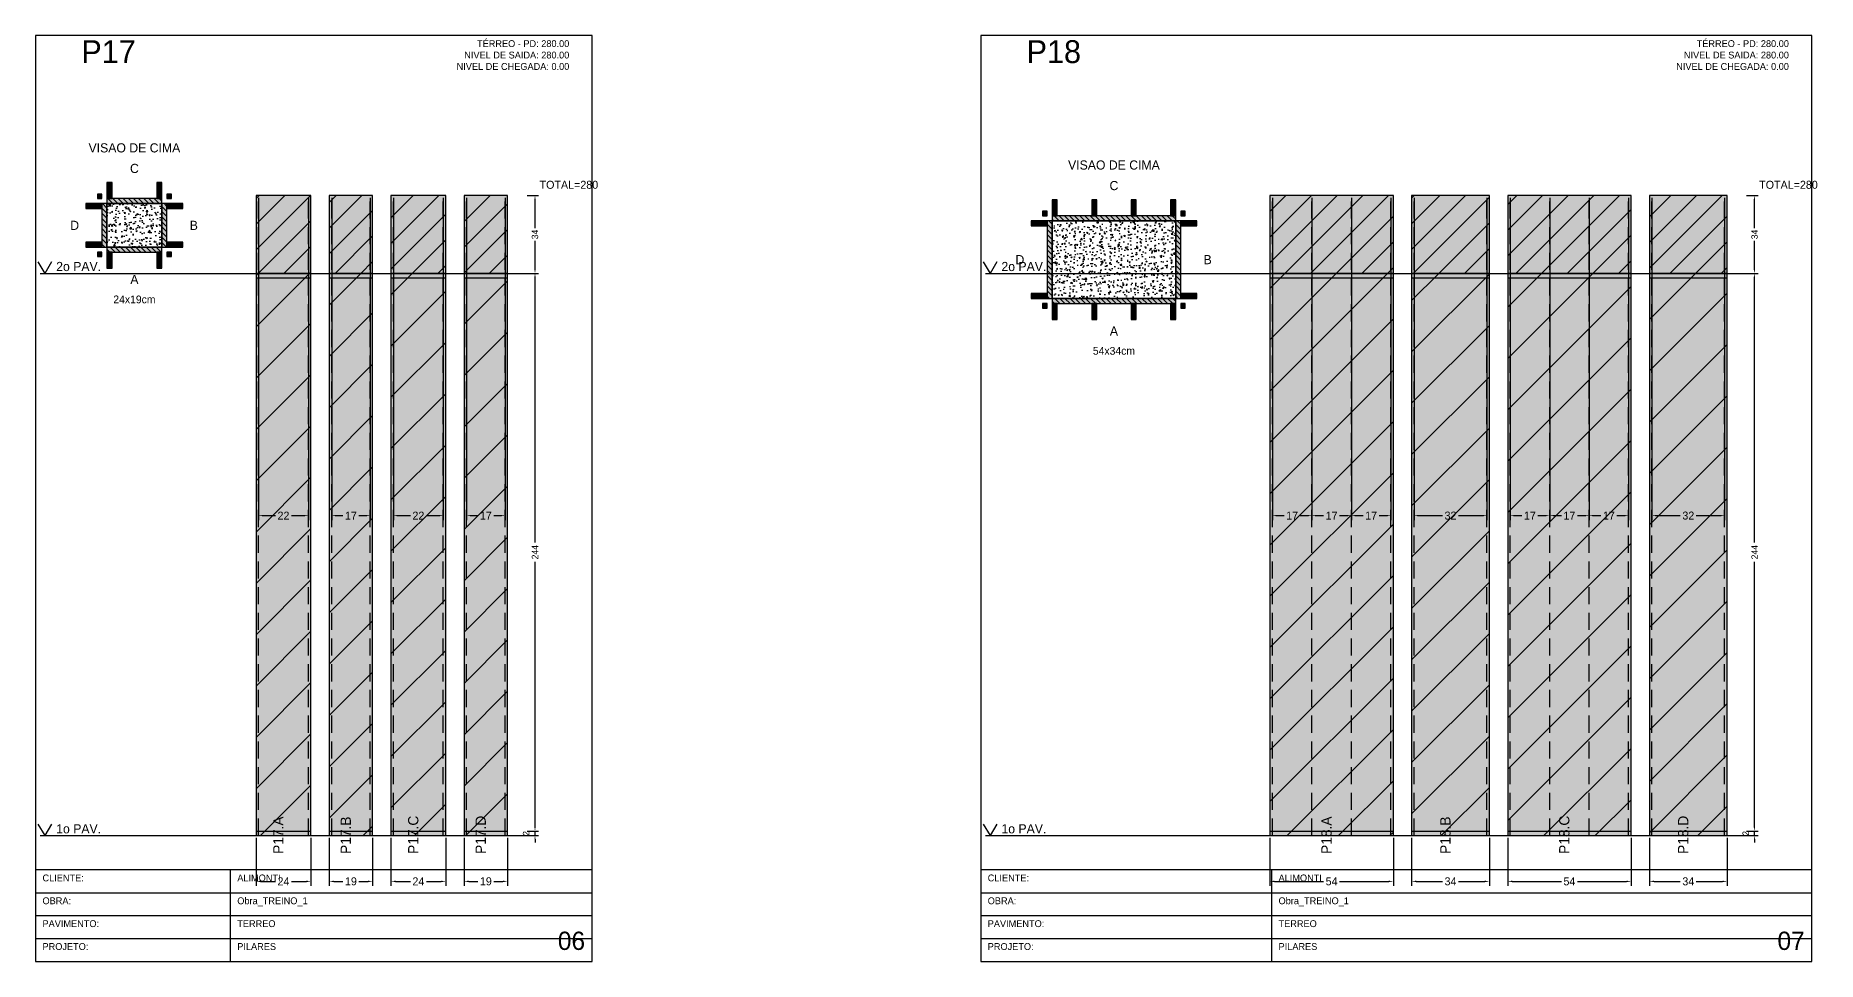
# Model space of a CAD drawing. Header units: metres. Extents: x 0 to 2089, y 0 to 2105.
# Drawn here: x 0 to 779, y 425 to 830 of the extents above; entities that cross this region are included whole.
import ezdxf
from ezdxf.enums import TextEntityAlignment as Align

# ---------------------------------------------------------------- set-up
doc = ezdxf.new("R2010")
doc.units = ezdxf.units.M
doc.linetypes.add('HIDDEN', pattern=[0.375, 0.25, -0.125])
for name, color, linetype in [('BORDA_CELULA', 9, 'Continuous'), ('CARIMBO', 9, 'Continuous'), ('CHAPA', 1, 'Continuous'), ('CONCRETO', 4, 'Continuous'), ('COTA', 241, 'Continuous'), ('Hachura', 251, 'Continuous'), ('LABEL_ID', 3, 'Continuous'), ('Nivel', 4, 'Continuous'), ('NOMENCLATURA', 1, 'Continuous'), ('Paineis', 200, 'Continuous'), ('SARR_2.2x7', 40, 'Continuous'), ('Texto Secao', 2, 'Continuous'), ('TEXTO_GERAL', 2, 'Continuous')]:
    doc.layers.add(name, color=color, linetype=linetype)
doc.dimstyles.new('FACE_DIM', dxfattribs={"dimtxt": 3.5, "dimasz": 2, "dimexe": 2, "dimexo": 1, "dimgap": 1, "dimtad": 1, "dimdec": 0, "dimrnd": 1, "dimcen": 2.5, "dimclrd": 241, "dimclre": 241, "dimclrt": 241, "dimazin": 3, "dimtfac": 1, "dimtmove": 0, "dimatfit": 3})

# ---------------------------------------------------------------- blocks, each defined once
blk = doc.blocks.new('_CLOSEDFILLED')
at = {"color": 0, "linetype": 'BYBLOCK'}
blk.add_solid([(-1, 0.16), (0, 0), (-1, -0.16)], dxfattribs=at)
blk = doc.blocks.new('*D70')
at = {"color": 241}
for p, q in [((96.4, 479), (96.4, 458)), ((120.4, 479), (120.4, 458)), ((98.4, 460), (104.9, 460)), ((111.9, 460), (118.4, 460))]:
    blk.add_line(p, q, dxfattribs=at)
at = {"layer": 'Defpoints'}
for p in [(96.4, 480), (120.4, 480), (96.4, 460)]:
    blk.add_point(p, dxfattribs=at)
at = {"color": 241, "xscale": 2, "yscale": 2, "rotation": 180}
blk.add_blockref('_CLOSEDFILLED', (96.4, 460), dxfattribs=at)
at = {"color": 241, "xscale": 2, "yscale": 2}
blk.add_blockref('_CLOSEDFILLED', (120.4, 460), dxfattribs=at)
at = {"color": 241, "insert": (108.4, 460), "char_height": 3.5, "attachment_point": 5}
blk.add_mtext('24', dxfattribs=at)
blk = doc.blocks.new('*D71')
at = {"color": 241}
for p, q in [((97.5, 759), (97.5, 618)), ((119.3, 759), (119.3, 618)), ((99.5, 620), (104.9, 620)), ((111.9, 620), (117.3, 620))]:
    blk.add_line(p, q, dxfattribs=at)
at = {"layer": 'Defpoints'}
for p in [(97.5, 760), (119.3, 760), (97.5, 620)]:
    blk.add_point(p, dxfattribs=at)
at = {"color": 241, "xscale": 2, "yscale": 2, "rotation": 180}
blk.add_blockref('_CLOSEDFILLED', (97.5, 620), dxfattribs=at)
at = {"color": 241, "xscale": 2, "yscale": 2}
blk.add_blockref('_CLOSEDFILLED', (119.3, 620), dxfattribs=at)
at = {"color": 241, "insert": (108.4, 620), "char_height": 3.5, "attachment_point": 5}
blk.add_mtext('22', dxfattribs=at)
blk = doc.blocks.new('*D72')
at = {"color": 241}
for p, q in [((128.4, 479), (128.4, 458)), ((147.4, 479), (147.4, 458)), ((130.4, 460), (134.4, 460)), ((141.4, 460), (145.4, 460))]:
    blk.add_line(p, q, dxfattribs=at)
at = {"layer": 'Defpoints'}
for p in [(128.4, 480), (147.4, 480), (128.4, 460)]:
    blk.add_point(p, dxfattribs=at)
at = {"color": 241, "xscale": 2, "yscale": 2, "rotation": 180}
blk.add_blockref('_CLOSEDFILLED', (128.4, 460), dxfattribs=at)
at = {"color": 241, "xscale": 2, "yscale": 2}
blk.add_blockref('_CLOSEDFILLED', (147.4, 460), dxfattribs=at)
at = {"color": 241, "insert": (137.9, 460), "char_height": 3.5, "attachment_point": 5}
blk.add_mtext('19', dxfattribs=at)
blk = doc.blocks.new('*D73')
at = {"color": 241}
for p, q in [((129.5, 759), (129.5, 618)), ((146.3, 759), (146.3, 618)), ((131.5, 620), (134.4, 620)), ((141.4, 620), (144.3, 620))]:
    blk.add_line(p, q, dxfattribs=at)
at = {"layer": 'Defpoints'}
for p in [(129.5, 760), (146.3, 760), (129.5, 620)]:
    blk.add_point(p, dxfattribs=at)
at = {"color": 241, "xscale": 2, "yscale": 2, "rotation": 180}
blk.add_blockref('_CLOSEDFILLED', (129.5, 620), dxfattribs=at)
at = {"color": 241, "xscale": 2, "yscale": 2}
blk.add_blockref('_CLOSEDFILLED', (146.3, 620), dxfattribs=at)
at = {"color": 241, "insert": (137.9, 620), "char_height": 3.5, "attachment_point": 5}
blk.add_mtext('17', dxfattribs=at)
blk = doc.blocks.new('*D74')
at = {"color": 241}
for p, q in [((155.4, 479), (155.4, 458)), ((179.4, 479), (179.4, 458)), ((157.4, 460), (163.9, 460)), ((170.9, 460), (177.4, 460))]:
    blk.add_line(p, q, dxfattribs=at)
at = {"layer": 'Defpoints'}
for p in [(155.4, 480), (179.4, 480), (155.4, 460)]:
    blk.add_point(p, dxfattribs=at)
at = {"color": 241, "xscale": 2, "yscale": 2, "rotation": 180}
blk.add_blockref('_CLOSEDFILLED', (155.4, 460), dxfattribs=at)
at = {"color": 241, "xscale": 2, "yscale": 2}
blk.add_blockref('_CLOSEDFILLED', (179.4, 460), dxfattribs=at)
at = {"color": 241, "insert": (167.4, 460), "char_height": 3.5, "attachment_point": 5}
blk.add_mtext('24', dxfattribs=at)
blk = doc.blocks.new('*D75')
at = {"color": 241}
for p, q in [((156.5, 759), (156.5, 618)), ((178.3, 759), (178.3, 618)), ((158.5, 620), (163.9, 620)), ((170.9, 620), (176.3, 620))]:
    blk.add_line(p, q, dxfattribs=at)
at = {"layer": 'Defpoints'}
for p in [(156.5, 760), (178.3, 760), (156.5, 620)]:
    blk.add_point(p, dxfattribs=at)
at = {"color": 241, "xscale": 2, "yscale": 2, "rotation": 180}
blk.add_blockref('_CLOSEDFILLED', (156.5, 620), dxfattribs=at)
at = {"color": 241, "xscale": 2, "yscale": 2}
blk.add_blockref('_CLOSEDFILLED', (178.3, 620), dxfattribs=at)
at = {"color": 241, "insert": (167.4, 620), "char_height": 3.5, "attachment_point": 5}
blk.add_mtext('22', dxfattribs=at)
blk = doc.blocks.new('*D76')
at = {"color": 241}
for p, q in [((187.4, 479), (187.4, 458)), ((206.4, 479), (206.4, 458)), ((189.4, 460), (193.4, 460)), ((200.4, 460), (204.4, 460))]:
    blk.add_line(p, q, dxfattribs=at)
at = {"layer": 'Defpoints'}
for p in [(187.4, 480), (206.4, 480), (187.4, 460)]:
    blk.add_point(p, dxfattribs=at)
at = {"color": 241, "xscale": 2, "yscale": 2, "rotation": 180}
blk.add_blockref('_CLOSEDFILLED', (187.4, 460), dxfattribs=at)
at = {"color": 241, "xscale": 2, "yscale": 2}
blk.add_blockref('_CLOSEDFILLED', (206.4, 460), dxfattribs=at)
at = {"color": 241, "insert": (196.9, 460), "char_height": 3.5, "attachment_point": 5}
blk.add_mtext('19', dxfattribs=at)
blk = doc.blocks.new('*D77')
at = {"color": 241}
for p, q in [((188.5, 759), (188.5, 618)), ((205.3, 759), (205.3, 618)), ((190.5, 620), (193.4, 620)), ((200.4, 620), (203.3, 620))]:
    blk.add_line(p, q, dxfattribs=at)
at = {"layer": 'Defpoints'}
for p in [(188.5, 760), (205.3, 760), (188.5, 620)]:
    blk.add_point(p, dxfattribs=at)
at = {"color": 241, "xscale": 2, "yscale": 2, "rotation": 180}
blk.add_blockref('_CLOSEDFILLED', (188.5, 620), dxfattribs=at)
at = {"color": 241, "xscale": 2, "yscale": 2}
blk.add_blockref('_CLOSEDFILLED', (205.3, 620), dxfattribs=at)
at = {"color": 241, "insert": (196.9, 620), "char_height": 3.5, "attachment_point": 5}
blk.add_mtext('17', dxfattribs=at)
blk = doc.blocks.new('*D79')
at = {"color": 241}
for p, q in [((214.9, 726), (219.9, 726)), ((218.4, 608.2), (218.4, 724.5)), ((218.4, 483.5), (218.4, 599.8)), ((214.9, 482), (219.9, 482))]:
    blk.add_line(p, q, dxfattribs=at)
at = {"layer": 'Defpoints'}
for p in [(214.4, 726), (214.4, 482), (218.4, 482)]:
    blk.add_point(p, dxfattribs=at)
at = {"color": 241, "xscale": 1.5, "yscale": 1.5}
for p, rotation in [((218.4, 726), 90), ((218.4, 482), 270)]:
    blk.add_blockref('_CLOSEDFILLED', p, dxfattribs=dict(at, rotation=rotation))
at = {"color": 241, "insert": (218.4, 604), "char_height": 2.8, "attachment_point": 5, "rotation": 90}
blk.add_mtext('244', dxfattribs=at)
blk = doc.blocks.new('*D80')
at = {"color": 241}
for p, q in [((214.9, 760), (219.9, 760)), ((218.4, 745.8), (218.4, 758.5)), ((218.4, 727.5), (218.4, 740.2)), ((214.9, 726), (219.9, 726))]:
    blk.add_line(p, q, dxfattribs=at)
at = {"layer": 'Defpoints'}
for p in [(214.4, 760), (214.4, 726), (218.4, 726)]:
    blk.add_point(p, dxfattribs=at)
at = {"color": 241, "xscale": 1.5, "yscale": 1.5}
for p, rotation in [((218.4, 760), 90), ((218.4, 726), 270)]:
    blk.add_blockref('_CLOSEDFILLED', p, dxfattribs=dict(at, rotation=rotation))
at = {"color": 241, "insert": (218.4, 743), "char_height": 2.8, "attachment_point": 5, "rotation": 90}
blk.add_mtext('34', dxfattribs=at)
blk = doc.blocks.new('*D81')
at = {"color": 241}
for p, q in [((539.8, 479), (539.8, 458)), ((593.8, 479), (593.8, 458)), ((541.8, 460), (563.3, 460)), ((570.3, 460), (591.8, 460))]:
    blk.add_line(p, q, dxfattribs=at)
at = {"layer": 'Defpoints'}
for p in [(539.8, 480), (593.8, 480), (539.8, 460)]:
    blk.add_point(p, dxfattribs=at)
at = {"color": 241, "xscale": 2, "yscale": 2, "rotation": 180}
blk.add_blockref('_CLOSEDFILLED', (539.8, 460), dxfattribs=at)
at = {"color": 241, "xscale": 2, "yscale": 2}
blk.add_blockref('_CLOSEDFILLED', (593.8, 460), dxfattribs=at)
at = {"color": 241, "insert": (566.8, 460), "char_height": 3.5, "attachment_point": 5}
blk.add_mtext('54', dxfattribs=at)
blk = doc.blocks.new('*D82')
at = {"color": 241}
for p, q in [((540.9, 759), (540.9, 618)), ((558.17, 759), (558.17, 618)), ((542.9, 620), (546.03, 620)), ((553.03, 620), (556.17, 620))]:
    blk.add_line(p, q, dxfattribs=at)
at = {"layer": 'Defpoints'}
for p in [(540.9, 760), (558.17, 760), (540.9, 620)]:
    blk.add_point(p, dxfattribs=at)
at = {"color": 241, "xscale": 2, "yscale": 2, "rotation": 180}
blk.add_blockref('_CLOSEDFILLED', (540.9, 620), dxfattribs=at)
at = {"color": 241, "xscale": 2, "yscale": 2}
blk.add_blockref('_CLOSEDFILLED', (558.17, 620), dxfattribs=at)
at = {"color": 241, "insert": (549.53, 620), "char_height": 3.5, "attachment_point": 5}
blk.add_mtext('17', dxfattribs=at)
blk = doc.blocks.new('*D83')
at = {"color": 241}
for p, q in [((558.17, 759), (558.17, 618)), ((575.43, 759), (575.43, 618)), ((560.17, 620), (563.3, 620)), ((570.3, 620), (573.43, 620))]:
    blk.add_line(p, q, dxfattribs=at)
at = {"layer": 'Defpoints'}
for p in [(558.17, 760), (575.43, 760), (558.17, 620)]:
    blk.add_point(p, dxfattribs=at)
at = {"color": 241, "xscale": 2, "yscale": 2, "rotation": 180}
blk.add_blockref('_CLOSEDFILLED', (558.17, 620), dxfattribs=at)
at = {"color": 241, "xscale": 2, "yscale": 2}
blk.add_blockref('_CLOSEDFILLED', (575.43, 620), dxfattribs=at)
at = {"color": 241, "insert": (566.8, 620), "char_height": 3.5, "attachment_point": 5}
blk.add_mtext('17', dxfattribs=at)
blk = doc.blocks.new('*D84')
at = {"color": 241}
for p, q in [((575.43, 759), (575.43, 618)), ((592.7, 759), (592.7, 618)), ((577.43, 620), (580.57, 620)), ((587.57, 620), (590.7, 620))]:
    blk.add_line(p, q, dxfattribs=at)
at = {"layer": 'Defpoints'}
for p in [(575.43, 760), (592.7, 760), (575.43, 620)]:
    blk.add_point(p, dxfattribs=at)
at = {"color": 241, "xscale": 2, "yscale": 2, "rotation": 180}
blk.add_blockref('_CLOSEDFILLED', (575.43, 620), dxfattribs=at)
at = {"color": 241, "xscale": 2, "yscale": 2}
blk.add_blockref('_CLOSEDFILLED', (592.7, 620), dxfattribs=at)
at = {"color": 241, "insert": (584.07, 620), "char_height": 3.5, "attachment_point": 5}
blk.add_mtext('17', dxfattribs=at)
blk = doc.blocks.new('*D85')
at = {"color": 241}
for p, q in [((601.8, 479), (601.8, 458)), ((635.8, 479), (635.8, 458)), ((603.8, 460), (615.3, 460)), ((622.3, 460), (633.8, 460))]:
    blk.add_line(p, q, dxfattribs=at)
at = {"layer": 'Defpoints'}
for p in [(601.8, 480), (635.8, 480), (601.8, 460)]:
    blk.add_point(p, dxfattribs=at)
at = {"color": 241, "xscale": 2, "yscale": 2, "rotation": 180}
blk.add_blockref('_CLOSEDFILLED', (601.8, 460), dxfattribs=at)
at = {"color": 241, "xscale": 2, "yscale": 2}
blk.add_blockref('_CLOSEDFILLED', (635.8, 460), dxfattribs=at)
at = {"color": 241, "insert": (618.8, 460), "char_height": 3.5, "attachment_point": 5}
blk.add_mtext('34', dxfattribs=at)
blk = doc.blocks.new('*D86')
at = {"color": 241}
for p, q in [((602.9, 759), (602.9, 618)), ((634.7, 759), (634.7, 618)), ((604.9, 620), (615.3, 620)), ((622.3, 620), (632.7, 620))]:
    blk.add_line(p, q, dxfattribs=at)
at = {"layer": 'Defpoints'}
for p in [(602.9, 760), (634.7, 760), (602.9, 620)]:
    blk.add_point(p, dxfattribs=at)
at = {"color": 241, "xscale": 2, "yscale": 2, "rotation": 180}
blk.add_blockref('_CLOSEDFILLED', (602.9, 620), dxfattribs=at)
at = {"color": 241, "xscale": 2, "yscale": 2}
blk.add_blockref('_CLOSEDFILLED', (634.7, 620), dxfattribs=at)
at = {"color": 241, "insert": (618.8, 620), "char_height": 3.5, "attachment_point": 5}
blk.add_mtext('32', dxfattribs=at)
blk = doc.blocks.new('*D87')
at = {"color": 241}
for p, q in [((643.8, 479), (643.8, 458)), ((697.8, 479), (697.8, 458)), ((645.8, 460), (667.3, 460)), ((674.3, 460), (695.8, 460))]:
    blk.add_line(p, q, dxfattribs=at)
at = {"layer": 'Defpoints'}
for p in [(643.8, 480), (697.8, 480), (643.8, 460)]:
    blk.add_point(p, dxfattribs=at)
at = {"color": 241, "xscale": 2, "yscale": 2, "rotation": 180}
blk.add_blockref('_CLOSEDFILLED', (643.8, 460), dxfattribs=at)
at = {"color": 241, "xscale": 2, "yscale": 2}
blk.add_blockref('_CLOSEDFILLED', (697.8, 460), dxfattribs=at)
at = {"color": 241, "insert": (670.8, 460), "char_height": 3.5, "attachment_point": 5}
blk.add_mtext('54', dxfattribs=at)
blk = doc.blocks.new('*D88')
at = {"color": 241}
for p, q in [((644.9, 759), (644.9, 618)), ((662.17, 759), (662.17, 618)), ((646.9, 620), (650.03, 620)), ((657.03, 620), (660.17, 620))]:
    blk.add_line(p, q, dxfattribs=at)
at = {"layer": 'Defpoints'}
for p in [(644.9, 760), (662.17, 760), (644.9, 620)]:
    blk.add_point(p, dxfattribs=at)
at = {"color": 241, "xscale": 2, "yscale": 2, "rotation": 180}
blk.add_blockref('_CLOSEDFILLED', (644.9, 620), dxfattribs=at)
at = {"color": 241, "xscale": 2, "yscale": 2}
blk.add_blockref('_CLOSEDFILLED', (662.17, 620), dxfattribs=at)
at = {"color": 241, "insert": (653.53, 620), "char_height": 3.5, "attachment_point": 5}
blk.add_mtext('17', dxfattribs=at)
blk = doc.blocks.new('*D89')
at = {"color": 241}
for p, q in [((662.17, 759), (662.17, 618)), ((679.43, 759), (679.43, 618)), ((664.17, 620), (667.3, 620)), ((674.3, 620), (677.43, 620))]:
    blk.add_line(p, q, dxfattribs=at)
at = {"layer": 'Defpoints'}
for p in [(662.17, 760), (679.43, 760), (662.17, 620)]:
    blk.add_point(p, dxfattribs=at)
at = {"color": 241, "xscale": 2, "yscale": 2, "rotation": 180}
blk.add_blockref('_CLOSEDFILLED', (662.17, 620), dxfattribs=at)
at = {"color": 241, "xscale": 2, "yscale": 2}
blk.add_blockref('_CLOSEDFILLED', (679.43, 620), dxfattribs=at)
at = {"color": 241, "insert": (670.8, 620), "char_height": 3.5, "attachment_point": 5}
blk.add_mtext('17', dxfattribs=at)
blk = doc.blocks.new('*D90')
at = {"color": 241}
for p, q in [((679.43, 759), (679.43, 618)), ((696.7, 759), (696.7, 618)), ((681.43, 620), (684.57, 620)), ((691.57, 620), (694.7, 620))]:
    blk.add_line(p, q, dxfattribs=at)
at = {"layer": 'Defpoints'}
for p in [(679.43, 760), (696.7, 760), (679.43, 620)]:
    blk.add_point(p, dxfattribs=at)
at = {"color": 241, "xscale": 2, "yscale": 2, "rotation": 180}
blk.add_blockref('_CLOSEDFILLED', (679.43, 620), dxfattribs=at)
at = {"color": 241, "xscale": 2, "yscale": 2}
blk.add_blockref('_CLOSEDFILLED', (696.7, 620), dxfattribs=at)
at = {"color": 241, "insert": (688.07, 620), "char_height": 3.5, "attachment_point": 5}
blk.add_mtext('17', dxfattribs=at)
blk = doc.blocks.new('*D91')
at = {"color": 241}
for p, q in [((705.8, 479), (705.8, 458)), ((739.8, 479), (739.8, 458)), ((707.8, 460), (719.3, 460)), ((726.3, 460), (737.8, 460))]:
    blk.add_line(p, q, dxfattribs=at)
at = {"layer": 'Defpoints'}
for p in [(705.8, 480), (739.8, 480), (705.8, 460)]:
    blk.add_point(p, dxfattribs=at)
at = {"color": 241, "xscale": 2, "yscale": 2, "rotation": 180}
blk.add_blockref('_CLOSEDFILLED', (705.8, 460), dxfattribs=at)
at = {"color": 241, "xscale": 2, "yscale": 2}
blk.add_blockref('_CLOSEDFILLED', (739.8, 460), dxfattribs=at)
at = {"color": 241, "insert": (722.8, 460), "char_height": 3.5, "attachment_point": 5}
blk.add_mtext('34', dxfattribs=at)
blk = doc.blocks.new('*D92')
at = {"color": 241}
for p, q in [((706.9, 759), (706.9, 618)), ((738.7, 759), (738.7, 618)), ((708.9, 620), (719.3, 620)), ((726.3, 620), (736.7, 620))]:
    blk.add_line(p, q, dxfattribs=at)
at = {"layer": 'Defpoints'}
for p in [(706.9, 760), (738.7, 760), (706.9, 620)]:
    blk.add_point(p, dxfattribs=at)
at = {"color": 241, "xscale": 2, "yscale": 2, "rotation": 180}
blk.add_blockref('_CLOSEDFILLED', (706.9, 620), dxfattribs=at)
at = {"color": 241, "xscale": 2, "yscale": 2}
blk.add_blockref('_CLOSEDFILLED', (738.7, 620), dxfattribs=at)
at = {"color": 241, "insert": (722.8, 620), "char_height": 3.5, "attachment_point": 5}
blk.add_mtext('32', dxfattribs=at)
blk = doc.blocks.new('*D94')
at = {"color": 241}
for p, q in [((748.3, 726), (753.3, 726)), ((751.8, 608.2), (751.8, 724.5)), ((751.8, 483.5), (751.8, 599.8)), ((748.3, 482), (753.3, 482))]:
    blk.add_line(p, q, dxfattribs=at)
at = {"layer": 'Defpoints'}
for p in [(747.8, 726), (747.8, 482), (751.8, 482)]:
    blk.add_point(p, dxfattribs=at)
at = {"color": 241, "xscale": 1.5, "yscale": 1.5}
for p, rotation in [((751.8, 726), 90), ((751.8, 482), 270)]:
    blk.add_blockref('_CLOSEDFILLED', p, dxfattribs=dict(at, rotation=rotation))
at = {"color": 241, "insert": (751.8, 604), "char_height": 2.8, "attachment_point": 5, "rotation": 90}
blk.add_mtext('244', dxfattribs=at)
blk = doc.blocks.new('*D95')
at = {"color": 241}
for p, q in [((748.3, 760), (753.3, 760)), ((751.8, 745.8), (751.8, 758.5)), ((751.8, 727.5), (751.8, 740.2)), ((748.3, 726), (753.3, 726))]:
    blk.add_line(p, q, dxfattribs=at)
at = {"layer": 'Defpoints'}
for p in [(747.8, 760), (747.8, 726), (751.8, 726)]:
    blk.add_point(p, dxfattribs=at)
at = {"color": 241, "xscale": 1.5, "yscale": 1.5}
for p, rotation in [((751.8, 760), 90), ((751.8, 726), 270)]:
    blk.add_blockref('_CLOSEDFILLED', p, dxfattribs=dict(at, rotation=rotation))
at = {"color": 241, "insert": (751.8, 743), "char_height": 2.8, "attachment_point": 5, "rotation": 90}
blk.add_mtext('34', dxfattribs=at)

msp = doc.modelspace()

# ---------------------------------------------------------------- hatches: boundary and pattern name
at = {"layer": 'CHAPA'}
for points in [[(27, 758.7), (29, 758.7), (29, 760.7), (27, 760.7)], [(57.4, 758.7), (59.4, 758.7), (59.4, 760.7), (57.4, 760.7)], [(440.4, 751.2), (442.4, 751.2), (442.4, 753.2), (440.4, 753.2)], [(500.8, 751.2), (502.8, 751.2), (502.8, 753.2), (500.8, 753.2)], [(27, 733.3), (29, 733.3), (29, 735.3), (27, 735.3)], [(57.4, 733.3), (59.4, 733.3), (59.4, 735.3), (57.4, 735.3)], [(440.4, 710.8), (442.4, 710.8), (442.4, 712.8), (440.4, 712.8)], [(500.8, 710.8), (502.8, 710.8), (502.8, 712.8), (500.8, 712.8)]]:
    msp.add_hatch(color=1, dxfattribs=at).paths.add_polyline_path(points)
at = {"layer": 'COTA'}
h = msp.add_hatch(dxfattribs=at)
h.set_pattern_fill('AR-CONC', color=256, scale=0.03)
h.paths.add_polyline_path([(31.2, 737.5), (55.2, 737.5), (55.2, 756.5), (31.2, 756.5)])
h = msp.add_hatch(dxfattribs=at)
h.set_pattern_fill('AR-CONC', color=256, scale=0.03)
h.paths.add_polyline_path([(444.6, 715), (498.6, 715), (498.6, 749), (444.6, 749)])
at = {"layer": 'Hachura'}
for points in [[(96.4, 726), (120.4, 726), (120.4, 760), (96.4, 760)], [(128.4, 726), (147.4, 726), (147.4, 760), (128.4, 760)], [(155.4, 726), (179.4, 726), (179.4, 760), (155.4, 760)], [(187.4, 726), (206.4, 726), (206.4, 760), (187.4, 760)], [(539.8, 726), (593.8, 726), (593.8, 760), (539.8, 760)], [(601.8, 726), (635.8, 726), (635.8, 760), (601.8, 760)], [(643.8, 726), (697.8, 726), (697.8, 760), (643.8, 760)], [(705.8, 726), (739.8, 726), (739.8, 760), (705.8, 760)], [(96.4, 480), (120.4, 480), (120.4, 726), (96.4, 726)], [(128.4, 480), (147.4, 480), (147.4, 726), (128.4, 726)], [(155.4, 480), (179.4, 480), (179.4, 726), (155.4, 726)], [(187.4, 480), (206.4, 480), (206.4, 726), (187.4, 726)], [(539.8, 480), (593.8, 480), (593.8, 726), (539.8, 726)], [(601.8, 480), (635.8, 480), (635.8, 726), (601.8, 726)], [(643.8, 480), (697.8, 480), (697.8, 726), (643.8, 726)], [(705.8, 480), (739.8, 480), (739.8, 726), (705.8, 726)]]:
    msp.add_hatch(color=256, dxfattribs=at).paths.add_polyline_path(points)
h = msp.add_hatch(dxfattribs=at)
h.set_pattern_fill('ANSI31', color=256, scale=2.5)
h.paths.add_polyline_path([(96.4, 726), (120.4, 726), (120.4, 760), (96.4, 760)])
h = msp.add_hatch(dxfattribs=at)
h.set_pattern_fill('ANSI31', color=256, scale=2.5)
h.paths.add_polyline_path([(128.4, 726), (147.4, 726), (147.4, 760), (128.4, 760)])
h = msp.add_hatch(dxfattribs=at)
h.set_pattern_fill('ANSI31', color=256, scale=2.5)
h.paths.add_polyline_path([(155.4, 726), (179.4, 726), (179.4, 760), (155.4, 760)])
h = msp.add_hatch(dxfattribs=at)
h.set_pattern_fill('ANSI31', color=256, scale=2.5)
h.paths.add_polyline_path([(187.4, 726), (206.4, 726), (206.4, 760), (187.4, 760)])
h = msp.add_hatch(dxfattribs=at)
h.set_pattern_fill('ANSI31', color=256, scale=2.5)
h.paths.add_polyline_path([(539.8, 726), (593.8, 726), (593.8, 760), (539.8, 760)])
h = msp.add_hatch(dxfattribs=at)
h.set_pattern_fill('ANSI31', color=256, scale=2.5)
h.paths.add_polyline_path([(601.8, 726), (635.8, 726), (635.8, 760), (601.8, 760)])
h = msp.add_hatch(dxfattribs=at)
h.set_pattern_fill('ANSI31', color=256, scale=2.5)
h.paths.add_polyline_path([(643.8, 726), (697.8, 726), (697.8, 760), (643.8, 760)])
h = msp.add_hatch(dxfattribs=at)
h.set_pattern_fill('ANSI31', color=256, scale=2.5)
h.paths.add_polyline_path([(705.8, 726), (739.8, 726), (739.8, 760), (705.8, 760)])
h = msp.add_hatch(dxfattribs=at)
h.set_pattern_fill('ANSI31', color=256, scale=5)
h.paths.add_polyline_path([(96.4, 480), (120.4, 480), (120.4, 726), (96.4, 726)])
h = msp.add_hatch(dxfattribs=at)
h.set_pattern_fill('ANSI31', color=256, scale=5)
h.paths.add_polyline_path([(128.4, 480), (147.4, 480), (147.4, 726), (128.4, 726)])
h = msp.add_hatch(dxfattribs=at)
h.set_pattern_fill('ANSI31', color=256, scale=5)
h.paths.add_polyline_path([(155.4, 480), (179.4, 480), (179.4, 726), (155.4, 726)])
h = msp.add_hatch(dxfattribs=at)
h.set_pattern_fill('ANSI31', color=256, scale=5)
h.paths.add_polyline_path([(187.4, 480), (206.4, 480), (206.4, 726), (187.4, 726)])
h = msp.add_hatch(dxfattribs=at)
h.set_pattern_fill('ANSI31', color=256, scale=5)
h.paths.add_polyline_path([(539.8, 480), (593.8, 480), (593.8, 726), (539.8, 726)])
h = msp.add_hatch(dxfattribs=at)
h.set_pattern_fill('ANSI31', color=256, scale=5)
h.paths.add_polyline_path([(601.8, 480), (635.8, 480), (635.8, 726), (601.8, 726)])
h = msp.add_hatch(dxfattribs=at)
h.set_pattern_fill('ANSI31', color=256, scale=5)
h.paths.add_polyline_path([(643.8, 480), (697.8, 480), (697.8, 726), (643.8, 726)])
h = msp.add_hatch(dxfattribs=at)
h.set_pattern_fill('ANSI31', color=256, scale=5)
h.paths.add_polyline_path([(705.8, 480), (739.8, 480), (739.8, 726), (705.8, 726)])
at = {"layer": 'Paineis'}
for points in [[(29, 737.5), (31.2, 737.5), (31.2, 756.5), (29, 756.5)], [(31.2, 756.5), (55.2, 756.5), (55.2, 758.7), (31.2, 758.7)], [(55.2, 737.5), (57.4, 737.5), (57.4, 756.5), (55.2, 756.5)], [(442.4, 715), (444.6, 715), (444.6, 749), (442.4, 749)], [(444.6, 749), (498.6, 749), (498.6, 751.2), (444.6, 751.2)], [(498.6, 715), (500.8, 715), (500.8, 749), (498.6, 749)], [(31.2, 735.3), (55.2, 735.3), (55.2, 737.5), (31.2, 737.5)], [(444.6, 712.8), (498.6, 712.8), (498.6, 715), (444.6, 715)]]:
    msp.add_hatch(color=256, dxfattribs=at).paths.add_polyline_path(points)
h = msp.add_hatch(dxfattribs=at)
h.set_pattern_fill('ANSI31', color=256, scale=0.5, angle=270)
h.paths.add_polyline_path([(29, 737.5), (31.2, 737.5), (31.2, 756.5), (29, 756.5)])
h = msp.add_hatch(dxfattribs=at)
h.set_pattern_fill('ANSI31', color=256, scale=0.5, angle=270)
h.paths.add_polyline_path([(31.2, 756.5), (55.2, 756.5), (55.2, 758.7), (31.2, 758.7)])
h = msp.add_hatch(dxfattribs=at)
h.set_pattern_fill('ANSI31', color=256, scale=0.5, angle=270)
h.paths.add_polyline_path([(55.2, 737.5), (57.4, 737.5), (57.4, 756.5), (55.2, 756.5)])
h = msp.add_hatch(dxfattribs=at)
h.set_pattern_fill('ANSI31', color=256, scale=0.5, angle=270)
h.paths.add_polyline_path([(442.4, 715), (444.6, 715), (444.6, 749), (442.4, 749)])
h = msp.add_hatch(dxfattribs=at)
h.set_pattern_fill('ANSI31', color=256, scale=0.5, angle=270)
h.paths.add_polyline_path([(444.6, 749), (498.6, 749), (498.6, 751.2), (444.6, 751.2)])
h = msp.add_hatch(dxfattribs=at)
h.set_pattern_fill('ANSI31', color=256, scale=0.5, angle=270)
h.paths.add_polyline_path([(498.6, 715), (500.8, 715), (500.8, 749), (498.6, 749)])
h = msp.add_hatch(dxfattribs=at)
h.set_pattern_fill('ANSI31', color=256, scale=0.5, angle=270)
h.paths.add_polyline_path([(31.2, 735.3), (55.2, 735.3), (55.2, 737.5), (31.2, 737.5)])
h = msp.add_hatch(dxfattribs=at)
h.set_pattern_fill('ANSI31', color=256, scale=0.5, angle=270)
h.paths.add_polyline_path([(444.6, 712.8), (498.6, 712.8), (498.6, 715), (444.6, 715)])
at = {"layer": 'SARR_2.2x7'}
for points in [[(31.2, 758.7), (33.4, 758.7), (33.4, 765.7), (31.2, 765.7)], [(53, 758.7), (55.2, 758.7), (55.2, 765.7), (53, 765.7)], [(22, 754.3), (29, 754.3), (29, 756.5), (22, 756.5)], [(57.4, 754.3), (64.4, 754.3), (64.4, 756.5), (57.4, 756.5)], [(444.6, 751.2), (446.8, 751.2), (446.8, 758.2), (444.6, 758.2)], [(461.87, 751.2), (464.07, 751.2), (464.07, 758.2), (461.87, 758.2)], [(479.13, 751.2), (481.33, 751.2), (481.33, 758.2), (479.13, 758.2)], [(496.4, 751.2), (498.6, 751.2), (498.6, 758.2), (496.4, 758.2)], [(435.4, 746.8), (442.4, 746.8), (442.4, 749), (435.4, 749)], [(500.8, 746.8), (507.8, 746.8), (507.8, 749), (500.8, 749)], [(22, 737.5), (29, 737.5), (29, 739.7), (22, 739.7)], [(31.2, 728.3), (33.4, 728.3), (33.4, 735.3), (31.2, 735.3)], [(53, 728.3), (55.2, 728.3), (55.2, 735.3), (53, 735.3)], [(57.4, 737.5), (64.4, 737.5), (64.4, 739.7), (57.4, 739.7)], [(435.4, 715), (442.4, 715), (442.4, 717.2), (435.4, 717.2)], [(500.8, 715), (507.8, 715), (507.8, 717.2), (500.8, 717.2)], [(444.6, 705.8), (446.8, 705.8), (446.8, 712.8), (444.6, 712.8)], [(461.87, 705.8), (464.07, 705.8), (464.07, 712.8), (461.87, 712.8)], [(479.13, 705.8), (481.33, 705.8), (481.33, 712.8), (479.13, 712.8)], [(496.4, 705.8), (498.6, 705.8), (498.6, 712.8), (496.4, 712.8)]]:
    msp.add_hatch(color=256, dxfattribs=at).paths.add_polyline_path(points)
h = msp.add_hatch(dxfattribs=at)
h.set_pattern_fill('ANSI31', color=256, scale=0.5, angle=270)
h.paths.add_polyline_path([(31.2, 758.7), (33.4, 758.7), (33.4, 765.7), (31.2, 765.7)])
h = msp.add_hatch(dxfattribs=at)
h.set_pattern_fill('ANSI31', color=256, scale=0.5, angle=270)
h.paths.add_polyline_path([(53, 758.7), (55.2, 758.7), (55.2, 765.7), (53, 765.7)])
h = msp.add_hatch(dxfattribs=at)
h.set_pattern_fill('ANSI31', color=256, scale=0.5, angle=270)
h.paths.add_polyline_path([(22, 754.3), (29, 754.3), (29, 756.5), (22, 756.5)])
h = msp.add_hatch(dxfattribs=at)
h.set_pattern_fill('ANSI31', color=256, scale=0.5, angle=270)
h.paths.add_polyline_path([(57.4, 754.3), (64.4, 754.3), (64.4, 756.5), (57.4, 756.5)])
h = msp.add_hatch(dxfattribs=at)
h.set_pattern_fill('ANSI31', color=256, scale=0.5, angle=270)
h.paths.add_polyline_path([(444.6, 751.2), (446.8, 751.2), (446.8, 758.2), (444.6, 758.2)])
h = msp.add_hatch(dxfattribs=at)
h.set_pattern_fill('ANSI31', color=256, scale=0.5, angle=270)
h.paths.add_polyline_path([(461.87, 751.2), (464.07, 751.2), (464.07, 758.2), (461.87, 758.2)])
h = msp.add_hatch(dxfattribs=at)
h.set_pattern_fill('ANSI31', color=256, scale=0.5, angle=270)
h.paths.add_polyline_path([(479.13, 751.2), (481.33, 751.2), (481.33, 758.2), (479.13, 758.2)])
h = msp.add_hatch(dxfattribs=at)
h.set_pattern_fill('ANSI31', color=256, scale=0.5, angle=270)
h.paths.add_polyline_path([(496.4, 751.2), (498.6, 751.2), (498.6, 758.2), (496.4, 758.2)])
h = msp.add_hatch(dxfattribs=at)
h.set_pattern_fill('ANSI31', color=256, scale=0.5, angle=270)
h.paths.add_polyline_path([(435.4, 746.8), (442.4, 746.8), (442.4, 749), (435.4, 749)])
h = msp.add_hatch(dxfattribs=at)
h.set_pattern_fill('ANSI31', color=256, scale=0.5, angle=270)
h.paths.add_polyline_path([(500.8, 746.8), (507.8, 746.8), (507.8, 749), (500.8, 749)])
h = msp.add_hatch(dxfattribs=at)
h.set_pattern_fill('ANSI31', color=256, scale=0.5, angle=270)
h.paths.add_polyline_path([(22, 737.5), (29, 737.5), (29, 739.7), (22, 739.7)])
h = msp.add_hatch(dxfattribs=at)
h.set_pattern_fill('ANSI31', color=256, scale=0.5, angle=270)
h.paths.add_polyline_path([(31.2, 728.3), (33.4, 728.3), (33.4, 735.3), (31.2, 735.3)])
h = msp.add_hatch(dxfattribs=at)
h.set_pattern_fill('ANSI31', color=256, scale=0.5, angle=270)
h.paths.add_polyline_path([(53, 728.3), (55.2, 728.3), (55.2, 735.3), (53, 735.3)])
h = msp.add_hatch(dxfattribs=at)
h.set_pattern_fill('ANSI31', color=256, scale=0.5, angle=270)
h.paths.add_polyline_path([(57.4, 737.5), (64.4, 737.5), (64.4, 739.7), (57.4, 739.7)])
h = msp.add_hatch(dxfattribs=at)
h.set_pattern_fill('ANSI31', color=256, scale=0.5, angle=270)
h.paths.add_polyline_path([(435.4, 715), (442.4, 715), (442.4, 717.2), (435.4, 717.2)])
h = msp.add_hatch(dxfattribs=at)
h.set_pattern_fill('ANSI31', color=256, scale=0.5, angle=270)
h.paths.add_polyline_path([(500.8, 715), (507.8, 715), (507.8, 717.2), (500.8, 717.2)])
h = msp.add_hatch(dxfattribs=at)
h.set_pattern_fill('ANSI31', color=256, scale=0.5, angle=270)
h.paths.add_polyline_path([(444.6, 705.8), (446.8, 705.8), (446.8, 712.8), (444.6, 712.8)])
h = msp.add_hatch(dxfattribs=at)
h.set_pattern_fill('ANSI31', color=256, scale=0.5, angle=270)
h.paths.add_polyline_path([(461.87, 705.8), (464.07, 705.8), (464.07, 712.8), (461.87, 712.8)])
h = msp.add_hatch(dxfattribs=at)
h.set_pattern_fill('ANSI31', color=256, scale=0.5, angle=270)
h.paths.add_polyline_path([(479.13, 705.8), (481.33, 705.8), (481.33, 712.8), (479.13, 712.8)])
h = msp.add_hatch(dxfattribs=at)
h.set_pattern_fill('ANSI31', color=256, scale=0.5, angle=270)
h.paths.add_polyline_path([(496.4, 705.8), (498.6, 705.8), (498.6, 712.8), (496.4, 712.8)])

# ---------------------------------------------------------------- linework, layer by layer
at = {"layer": 'BORDA_CELULA', "color": 9}
for points in [[(0, 425), (243.4, 425), (243.4, 830), (0, 830)], [(413.4, 425), (776.8, 425), (776.8, 830), (413.4, 830)]]:
    msp.add_lwpolyline(points, close=True, dxfattribs=at)
at = {"layer": 'CARIMBO', "color": 40}
for p, q in [((85.19, 425), (85.19, 465)), ((540.59, 425), (540.59, 465)), ((0, 455), (243.4, 455)), ((413.4, 455), (776.8, 455)), ((0, 445), (243.4, 445)), ((413.4, 445), (776.8, 445)), ((0, 435), (243.4, 435)), ((413.4, 435), (776.8, 435))]:
    msp.add_line(p, q, dxfattribs=at)
for points in [[(0, 425), (243.4, 425), (243.4, 465), (0, 465)], [(413.4, 425), (776.8, 425), (776.8, 465), (413.4, 465)]]:
    msp.add_lwpolyline(points, close=True, dxfattribs=at)
at = {"layer": 'CHAPA', "color": 1}
for points in [[(27, 758.7), (29, 758.7), (29, 760.7), (27, 760.7)], [(57.4, 758.7), (59.4, 758.7), (59.4, 760.7), (57.4, 760.7)], [(440.4, 751.2), (442.4, 751.2), (442.4, 753.2), (440.4, 753.2)], [(500.8, 751.2), (502.8, 751.2), (502.8, 753.2), (500.8, 753.2)], [(27, 733.3), (29, 733.3), (29, 735.3), (27, 735.3)], [(57.4, 733.3), (59.4, 733.3), (59.4, 735.3), (57.4, 735.3)], [(440.4, 710.8), (442.4, 710.8), (442.4, 712.8), (440.4, 712.8)], [(500.8, 710.8), (502.8, 710.8), (502.8, 712.8), (500.8, 712.8)]]:
    msp.add_lwpolyline(points, close=True, dxfattribs=at)
at = {"layer": 'CONCRETO', "color": 4}
for points in [[(31.2, 737.5), (55.2, 737.5), (55.2, 756.5), (31.2, 756.5)], [(444.6, 715), (498.6, 715), (498.6, 749), (444.6, 749)]]:
    msp.add_lwpolyline(points, close=True, dxfattribs=at)
at = {"layer": 'Nivel', "color": 4}
for p, q in [((1, 731), (4, 726)), ((2, 726), (219.4, 726)), ((7, 731), (4, 726)), ((414.4, 731), (417.4, 726)), ((415.4, 726), (752.8, 726)), ((420.4, 731), (417.4, 726)), ((1, 485), (4, 480)), ((7, 485), (4, 480)), ((414.4, 485), (417.4, 480)), ((420.4, 485), (417.4, 480)), ((2, 480), (219.4, 480)), ((415.4, 480), (752.8, 480))]:
    msp.add_line(p, q, dxfattribs=at)
at = {"layer": 'Paineis'}
for p, q in [((96.4, 724), (120.4, 724)), ((128.4, 724), (147.4, 724)), ((155.4, 724), (179.4, 724)), ((187.4, 724), (206.4, 724)), ((539.8, 724), (593.8, 724)), ((601.8, 724), (635.8, 724)), ((643.8, 724), (697.8, 724)), ((705.8, 724), (739.8, 724)), ((96.4, 482), (120.4, 482)), ((128.4, 482), (147.4, 482)), ((155.4, 482), (179.4, 482)), ((187.4, 482), (206.4, 482)), ((539.8, 482), (593.8, 482)), ((601.8, 482), (635.8, 482)), ((643.8, 482), (697.8, 482)), ((705.8, 482), (739.8, 482))]:
    msp.add_line(p, q, dxfattribs=at)
for points in [[(29, 737.5), (31.2, 737.5), (31.2, 756.5), (29, 756.5)], [(31.2, 756.5), (55.2, 756.5), (55.2, 758.7), (31.2, 758.7)], [(55.2, 737.5), (57.4, 737.5), (57.4, 756.5), (55.2, 756.5)], [(96.4, 726), (120.4, 726), (120.4, 760), (96.4, 760)], [(128.4, 726), (147.4, 726), (147.4, 760), (128.4, 760)], [(155.4, 726), (179.4, 726), (179.4, 760), (155.4, 760)], [(187.4, 726), (206.4, 726), (206.4, 760), (187.4, 760)], [(539.8, 726), (593.8, 726), (593.8, 760), (539.8, 760)], [(601.8, 726), (635.8, 726), (635.8, 760), (601.8, 760)], [(643.8, 726), (697.8, 726), (697.8, 760), (643.8, 760)], [(705.8, 726), (739.8, 726), (739.8, 760), (705.8, 760)], [(442.4, 715), (444.6, 715), (444.6, 749), (442.4, 749)], [(444.6, 749), (498.6, 749), (498.6, 751.2), (444.6, 751.2)], [(498.6, 715), (500.8, 715), (500.8, 749), (498.6, 749)], [(31.2, 735.3), (55.2, 735.3), (55.2, 737.5), (31.2, 737.5)], [(96.4, 480), (120.4, 480), (120.4, 726), (96.4, 726)], [(128.4, 480), (147.4, 480), (147.4, 726), (128.4, 726)], [(155.4, 480), (179.4, 480), (179.4, 726), (155.4, 726)], [(187.4, 480), (206.4, 480), (206.4, 726), (187.4, 726)], [(539.8, 480), (593.8, 480), (593.8, 726), (539.8, 726)], [(601.8, 480), (635.8, 480), (635.8, 726), (601.8, 726)], [(643.8, 480), (697.8, 480), (697.8, 726), (643.8, 726)], [(705.8, 480), (739.8, 480), (739.8, 726), (705.8, 726)], [(444.6, 712.8), (498.6, 712.8), (498.6, 715), (444.6, 715)]]:
    msp.add_lwpolyline(points, close=True, dxfattribs=at)
at = {"layer": 'SARR_2.2x7', "linetype": 'HIDDEN', "ltscale": 30}
for p, q in [((97.5, 480), (97.5, 760)), ((119.3, 480), (119.3, 760)), ((129.5, 480), (129.5, 760)), ((146.3, 480), (146.3, 760)), ((156.5, 480), (156.5, 760)), ((178.3, 480), (178.3, 760)), ((188.5, 480), (188.5, 760)), ((205.3, 480), (205.3, 760)), ((540.9, 480), (540.9, 760)), ((558.17, 480), (558.17, 760)), ((575.43, 480), (575.43, 760)), ((592.7, 480), (592.7, 760)), ((602.9, 480), (602.9, 760)), ((634.7, 480), (634.7, 760)), ((644.9, 480), (644.9, 760)), ((662.17, 480), (662.17, 760)), ((679.43, 480), (679.43, 760)), ((696.7, 480), (696.7, 760)), ((706.9, 480), (706.9, 760)), ((738.7, 480), (738.7, 760))]:
    msp.add_line(p, q, dxfattribs=at)
at = {"layer": 'SARR_2.2x7'}
for points in [[(31.2, 758.7), (33.4, 758.7), (33.4, 765.7), (31.2, 765.7)], [(53, 758.7), (55.2, 758.7), (55.2, 765.7), (53, 765.7)], [(22, 754.3), (29, 754.3), (29, 756.5), (22, 756.5)], [(57.4, 754.3), (64.4, 754.3), (64.4, 756.5), (57.4, 756.5)], [(444.6, 751.2), (446.8, 751.2), (446.8, 758.2), (444.6, 758.2)], [(461.87, 751.2), (464.07, 751.2), (464.07, 758.2), (461.87, 758.2)], [(479.13, 751.2), (481.33, 751.2), (481.33, 758.2), (479.13, 758.2)], [(496.4, 751.2), (498.6, 751.2), (498.6, 758.2), (496.4, 758.2)], [(435.4, 746.8), (442.4, 746.8), (442.4, 749), (435.4, 749)], [(500.8, 746.8), (507.8, 746.8), (507.8, 749), (500.8, 749)], [(22, 737.5), (29, 737.5), (29, 739.7), (22, 739.7)], [(31.2, 728.3), (33.4, 728.3), (33.4, 735.3), (31.2, 735.3)], [(53, 728.3), (55.2, 728.3), (55.2, 735.3), (53, 735.3)], [(57.4, 737.5), (64.4, 737.5), (64.4, 739.7), (57.4, 739.7)], [(435.4, 715), (442.4, 715), (442.4, 717.2), (435.4, 717.2)], [(500.8, 715), (507.8, 715), (507.8, 717.2), (500.8, 717.2)], [(444.6, 705.8), (446.8, 705.8), (446.8, 712.8), (444.6, 712.8)], [(461.87, 705.8), (464.07, 705.8), (464.07, 712.8), (461.87, 712.8)], [(479.13, 705.8), (481.33, 705.8), (481.33, 712.8), (479.13, 712.8)], [(496.4, 705.8), (498.6, 705.8), (498.6, 712.8), (496.4, 712.8)]]:
    msp.add_lwpolyline(points, close=True, dxfattribs=at)

# ---------------------------------------------------------------- texts
at = {"layer": 'CARIMBO', "color": 9}
for s, p in [('CLIENTE:', (3, 460)), ('CLIENTE:', (416.4, 460)), ('OBRA:', (3, 450)), ('OBRA:', (416.4, 450)), ('PAVIMENTO:', (3, 440)), ('PAVIMENTO:', (416.4, 440)), ('PROJETO:', (3, 430)), ('PROJETO:', (416.4, 430))]:
    msp.add_text(s, height=3, dxfattribs=at).set_placement(p)
at = {"layer": 'COTA', "color": 241}
for p in [(220.4, 763), (753.8, 763)]:
    msp.add_text('TOTAL=280', height=3.5, dxfattribs=at).set_placement(p)
at = {"layer": 'Cota Secao (2x)', "color": 4}
for s, p in [('24x19cm', (43.2, 716.3)), ('54x34cm', (471.6, 693.8))]:
    msp.add_text(s, height=3.4, dxfattribs=at).set_placement(p, align=Align.TOP_CENTER)
at = {"layer": 'LABEL_ID', "color": 3}
for s, p in [('06', (228.4, 430)), ('07', (761.8, 430))]:
    msp.add_text(s, height=8, dxfattribs=at).set_placement(p)
at = {"layer": 'Nivel', "color": 4}
for s, p in [('2o PAV.', (9, 727)), ('2o PAV.', (422.4, 727)), ('1o PAV.', (9, 481)), ('1o PAV.', (422.4, 481))]:
    msp.add_text(s, height=4, dxfattribs=at).set_placement(p)
at = {"layer": 'NOMENCLATURA', "color": 1}
for s, p in [('P17', (20, 818)), ('P18', (433.4, 818))]:
    msp.add_text(s, height=10, dxfattribs=at).set_placement(p)
at = {"layer": 'Texto Secao', "color": 2}
for s, p in [('VISAO DE CIMA', (43.2, 777.7)), ('C', (43.2, 768.7)), ('VISAO DE CIMA', (471.6, 770.2)), ('C', (471.6, 761.2))]:
    msp.add_text(s, height=4, dxfattribs=at).set_placement(p, align=Align.BOTTOM_CENTER)
for p in [(19, 747), (432.4, 732)]:
    msp.add_text('D', height=4, dxfattribs=at).set_placement(p, align=Align.MIDDLE_RIGHT)
for p in [(67.4, 747), (510.8, 732)]:
    msp.add_text('B', height=4, dxfattribs=at).set_placement(p, align=Align.MIDDLE_LEFT)
for p in [(43.2, 725.3), (471.6, 702.8)]:
    msp.add_text('A', height=4, dxfattribs=at).set_placement(p, align=Align.TOP_CENTER)
for s, p in [('P17.A', (108.4, 472)), ('P17.B', (137.9, 472)), ('P17.C', (167.4, 472)), ('P17.D', (196.9, 472)), ('P18.A', (566.8, 472)), ('P18.B', (618.8, 472)), ('P18.C', (670.8, 472)), ('P18.D', (722.8, 472))]:
    msp.add_text(s, height=4.5, rotation=90, dxfattribs=at).set_placement(p)
at = {"layer": 'TEXTO_GERAL', "color": 2}
for s, p in [('TÉRREO - PD: 280.00', (233.4, 825)), ('TÉRREO - PD: 280.00', (766.8, 825)), ('NIVEL DE SAIDA: 280.00', (233.4, 820)), ('NIVEL DE SAIDA: 280.00', (766.8, 820)), ('NIVEL DE CHEGADA: 0.00', (233.4, 815)), ('NIVEL DE CHEGADA: 0.00', (766.8, 815))]:
    msp.add_text(s, height=3, dxfattribs=at).set_placement(p, align=Align.RIGHT)
for s, p in [('ALIMONTI', (88.19, 460)), ('ALIMONTI', (543.59, 460)), ('Obra_TREINO_1', (88.19, 450)), ('Obra_TREINO_1', (543.59, 450)), ('TERREO', (88.19, 440)), ('TERREO', (543.59, 440)), ('PILARES', (88.19, 430)), ('PILARES', (543.59, 430))]:
    msp.add_text(s, height=3, dxfattribs=at).set_placement(p)

# ---------------------------------------------------------------- dimensions: what is measured, and where the dimension line sits
for base, p1, p2, picture, middle in [((97.5, 620), (97.5, 760), (119.3, 760), '*D71', (108.4, 620)), ((129.5, 620), (129.5, 760), (146.3, 760), '*D73', (137.9, 620)), ((156.5, 620), (156.5, 760), (178.3, 760), '*D75', (167.4, 620)), ((188.5, 620), (188.5, 760), (205.3, 760), '*D77', (196.9, 620)), ((540.9, 620), (540.9, 760), (558.17, 760), '*D82', (549.53, 620)), ((558.17, 620), (558.17, 760), (575.43, 760), '*D83', (566.8, 620)), ((575.43, 620), (575.43, 760), (592.7, 760), '*D84', (584.07, 620)), ((602.9, 620), (602.9, 760), (634.7, 760), '*D86', (618.8, 620)), ((644.9, 620), (644.9, 760), (662.17, 760), '*D88', (653.53, 620)), ((662.17, 620), (662.17, 760), (679.43, 760), '*D89', (670.8, 620)), ((679.43, 620), (679.43, 760), (696.7, 760), '*D90', (688.07, 620)), ((706.9, 620), (706.9, 760), (738.7, 760), '*D92', (722.8, 620)), ((96.4, 460), (96.4, 480), (120.4, 480), '*D70', (108.4, 460)), ((128.4, 460), (128.4, 480), (147.4, 480), '*D72', (137.9, 460)), ((155.4, 460), (155.4, 480), (179.4, 480), '*D74', (167.4, 460)), ((187.4, 460), (187.4, 480), (206.4, 480), '*D76', (196.9, 460)), ((539.8, 460), (539.8, 480), (593.8, 480), '*D81', (566.8, 460)), ((601.8, 460), (601.8, 480), (635.8, 480), '*D85', (618.8, 460)), ((643.8, 460), (643.8, 480), (697.8, 480), '*D87', (670.8, 460)), ((705.8, 460), (705.8, 480), (739.8, 480), '*D91', (722.8, 460))]:
    dim = msp.add_linear_dim(base=base, p1=p1, p2=p2, dimstyle='FACE_DIM')
    dim.commit()
    dim.dimension.update_dxf_attribs({"geometry": picture, "text_midpoint": middle})
for base, p1, p2, picture, middle in [((218.4, 726), (214.4, 726), (214.4, 760), '*D80', (218.4, 743)), ((751.8, 726), (747.8, 726), (747.8, 760), '*D95', (751.8, 743)), ((218.4, 482), (214.4, 482), (214.4, 726), '*D79', (218.4, 604)), ((751.8, 482), (747.8, 482), (747.8, 726), '*D94', (751.8, 604))]:
    dim = msp.add_linear_dim(base=base, p1=p1, p2=p2, angle=90, dimstyle='FACE_DIM', override={"dimtxt": 2.8, "dimasz": 1.5, "dimexe": 1.5, "dimexo": 0.5})
    dim.commit()
    dim.dimension.update_dxf_attribs({"geometry": picture, "text_midpoint": middle})
for base, p1, p2 in [((218.4, 480), (214.4, 480), (214.4, 482)), ((751.8, 480), (747.8, 480), (747.8, 482))]:
    msp.add_linear_dim(base=base, p1=p1, p2=p2, angle=90, dimstyle='FACE_DIM', override={"dimtxt": 2.8, "dimasz": 1.5, "dimexe": 1.5, "dimexo": 0.5}).render()

doc.saveas('drawing.dxf')
